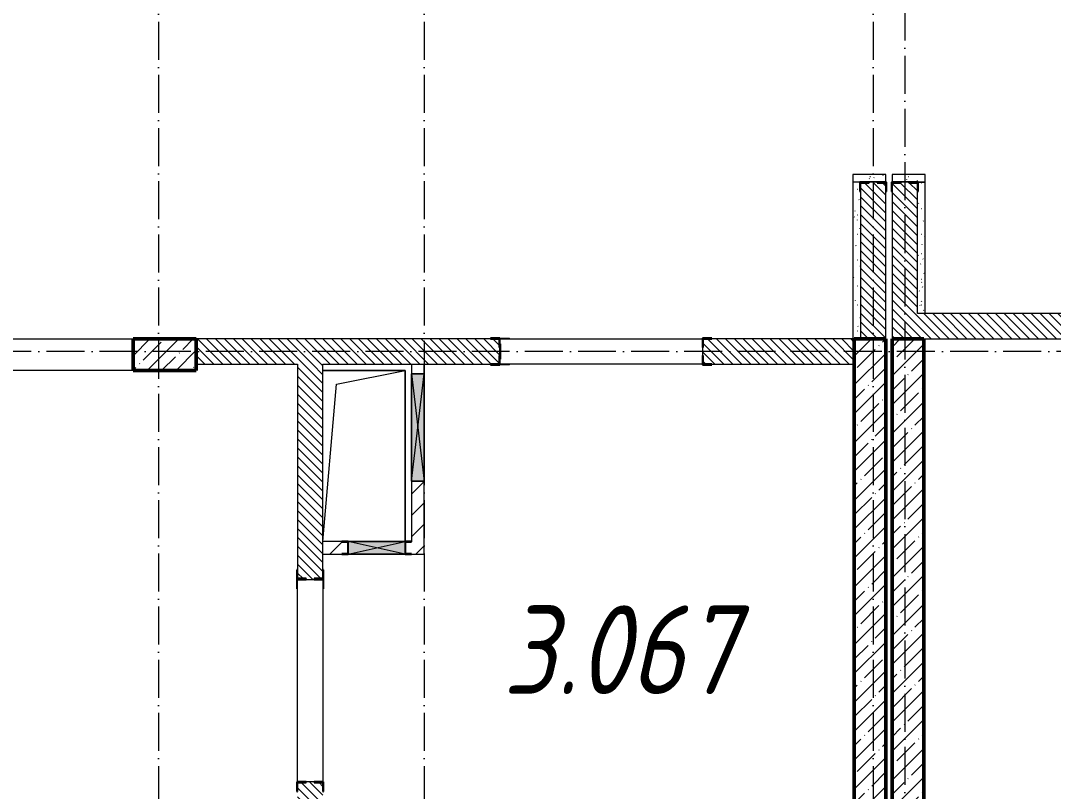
# Model space of a CAD drawing. Header units: millimetres. Extents: x -12989 to 629078, y -109036 to 555275.
# Drawn here: x 591372 to 599534, y -30910 to -24820 of the extents above; entities that cross this region are included whole.
import ezdxf

# ---------------------------------------------------------------- set-up
doc = ezdxf.new("R2010")
doc.units = ezdxf.units.MM
doc.linetypes.add('50_200_ШТРИХ_1Т_ш5_п1_п1_', pattern=[700, 500, -100, 0, -100])
for name, color, linetype, lineweight in [('A-DETL-GENF-OTLN', 7, 'Continuous', 9), ('A-FLOR-____-OTLN', 7, 'Continuous', 9), ('A-GENM-____-MCUT', 7, 'Continuous', 25), ('A-GENM-____-OTLN', 7, 'Continuous', 9), ('A-GENM-____-OTLN-1', 7, 'Continuous', 25), ('A-GLAZ-____-OTLN', 7, 'Continuous', 9), ('A-WALL-____-MCUT', 7, 'Continuous', 13), ('A-WALL-____-MCUT-2', 7, 'Continuous', 50), ('A-WALL-____-OTLN', 7, 'Continuous', 9), ('A-WALL-____-PATT-1', 7, 'Continuous', 9), ('A-WALL-FNSH-MCUT-1', 7, 'Continuous', 9), ('I-WALL-____-OTLN', 7, 'Continuous', 9), ('S-GRID-____-OTLN-1', 7, '50_200_ШТРИХ_1Т_ш5_п1_п1_', 9), ('Марки помещений', 7, 'Continuous', 9)]:
    doc.layers.add(name, color=color, linetype=linetype, lineweight=lineweight)
doc.layers.add('A-WALL-____-PATT-2', color=7, linetype='Continuous', lineweight=9, true_color=0x787878)
doc.styles.add('ISOCPEUR_I_2', font='isocpeui.ttf', dxfattribs={"width": 0.85, "height": 2.3})
pattern_1 = [(135, (523510.01, -90515.614), (-35.35534, -35.35534), [])]
pattern_2 = [(45, (523510.01, -90515.61), (-84.85281, 84.85281), [])]
pattern_3 = [(45, (523510, -90515.61), (-114.04925, 114.04925), []), (45, (523624.06, -90515.61), (-114.04925, 114.04925), [201.612, -40.322, 3.353, -36.97])]
pattern_4 = [(0, (523510.01, -90515.614), (203.2, 50.8), [3.353, -149.047, 3.353, -149.047, -812.8]), (0, (523510.01, -90515.614), (203.2, 50.8), [-304.8, 3.353, -301.447, 3.353, -149.047, -355.6]), (0, (523510.01, -90515.614), (203.2, 50.8), [-762, 3.353, -98.247, 3.353, -250.647]), (120, (523586.21, -90490.214), (-145.59409, 150.576362), [3.353, -149.047, 3.353, -149.047, -812.8]), (120, (523586.21, -90490.214), (-145.59409, 150.576362), [-304.8, 3.353, -301.447, 3.353, -149.047, -355.6]), (120, (523586.21, -90490.214), (-145.59409, 150.576362), [-762, 3.353, -98.247, 3.353, -250.647]), (240, (523611.61, -90388.614), (-57.60591, -201.376362), [3.353, -149.047, 3.353, -149.047, -812.8]), (240, (523611.61, -90388.614), (-57.60591, -201.376362), [-304.8, 3.353, -301.447, 3.353, -149.047, -355.6]), (240, (523611.61, -90388.614), (-57.60591, -201.376362), [-762, 3.353, -98.247, 3.353, -250.647])]

# ---------------------------------------------------------------- blocks, each defined once
blk = doc.blocks.new('Фахверк_СКБ_Уголок - 200_3550-28267367-АР1_План отверстий 3 этажа в осях 1-64_Ю-ЯЯ')
at = {"layer": 'A-GENM-____-MCUT'}
for p, q in [((200, 156), (125, 156)), ((125, 156), (125, 81)), ((131, 81), (131, 150)), ((131, 150), (200, 150)), ((200, 150), (200, 156)), ((125, 81), (131, 81)), ((131, 19), (125, 19)), ((125, 19), (125, -56)), ((131, -50), (131, 19)), ((125, -56), (200, -56)), ((200, -50), (131, -50)), ((200, -56), (200, -50))]:
    blk.add_line(p, q, dxfattribs=at)
blk = doc.blocks.new('154_Стойка_СКБ_Уголок - СМ-2180_200-28268025-АР1_План отверстий 3 этажа в осях 1-64_Ю-ЯЯ')
at = {"layer": 'A-GENM-____-MCUT'}
for p, q in [((125, 156), (125, 81)), ((200, 156), (125, 156)), ((131, 81), (131, 150)), ((131, 150), (200, 150)), ((200, 150), (200, 156)), ((125, 81), (131, 81)), ((131, 19), (125, 19)), ((125, 19), (125, -56)), ((131, -50), (131, 19)), ((125, -56), (200, -56)), ((200, -50), (131, -50)), ((200, -56), (200, -50))]:
    blk.add_line(p, q, dxfattribs=at)
blk = doc.blocks.new('Стойка_Влож_Полоса боковая - Полоса-28213942-АР1_План отверстий 3 этажа в осях 1-64_Ю-ЯЯ')
at = {"layer": 'A-GENM-____-OTLN'}
for p, q in [((-5, 60), (0, 60)), ((-5, -60), (-5, 60)), ((0, -60), (-5, -60))]:
    blk.add_line(p, q, dxfattribs=at)
blk = doc.blocks.new('Стойка_Влож_Уголок_Опорный - Уголок-28213941-АР1_План отверстий 3 этажа в осях 1-64_Ю-ЯЯ')
at = {"layer": 'A-GENM-____-OTLN'}
for p, q in [((-212, -6), (-212, 0)), ((0, 0), (0, -6)), ((-212, -75), (-212, -6)), ((-212, -6), (-206, -6)), ((-212, -75), (-206, -75)), ((-6, -6), (0, -6)), ((-6, -75), (0, -75)), ((0, -6), (0, -75))]:
    blk.add_line(p, q, dxfattribs=at)
blk = doc.blocks.new('Фахверк_СКБ_Уголок - 200_3960-28268576-АР1_План отверстий 3 этажа в осях 1-64_Ю-ЯЯ')
at = {"layer": 'A-GENM-____-MCUT'}
for p, q in [((200, 156), (125, 156)), ((125, 156), (125, 81)), ((131, 81), (131, 150)), ((131, 150), (200, 150)), ((200, 150), (200, 156)), ((125, 81), (131, 81)), ((131, 19), (125, 19)), ((125, 19), (125, -56)), ((131, -50), (131, 19)), ((125, -56), (200, -56)), ((200, -50), (131, -50)), ((200, -56), (200, -50))]:
    blk.add_line(p, q, dxfattribs=at)
blk = doc.blocks.new('154_Стойка_СКБ_Уголок - СМ-2540_200-37126399-АР1_План отверстий 3 этажа в осях 1-64_Ю-ЯЯ')
at = {"layer": 'A-GENM-____-MCUT'}
for p, q in [((125, 156), (125, 81)), ((200, 156), (125, 156)), ((131, 81), (131, 150)), ((131, 150), (200, 150)), ((200, 150), (200, 156)), ((125, 81), (131, 81)), ((131, 19), (125, 19)), ((125, 19), (125, -56)), ((131, -50), (131, 19)), ((125, -56), (200, -56)), ((200, -50), (131, -50)), ((200, -56), (200, -50))]:
    blk.add_line(p, q, dxfattribs=at)
blk = doc.blocks.new('Стойка_Влож_Полоса боковая - Полоса-V164-АР1_План отверстий 3 этажа в осях 1-64_Ю-ЯЯ')
at = {"layer": 'A-GENM-____-OTLN'}
for p, q in [((-5, 60), (0, 60)), ((-5, -60), (-5, 60)), ((0, 31), (0, -31)), ((0, -60), (-5, -60))]:
    blk.add_line(p, q, dxfattribs=at)
blk = doc.blocks.new('АР_Перемычка - АР_Перемычка-37111637-АР1_План отверстий 3 этажа в осях 1-64_Ю-ЯЯ')
at = {"layer": 'A-GENM-____-OTLN'}
blk.add_line((-400, -100), (-392, -100), dxfattribs=at)
blk = doc.blocks.new('AR_Отверстие прямоугольное _в плите_ - AR_Отверстие прямоугольное _в плите_-V206-АР1_План отверстий 3 этажа в осях 1-64_Ю-ЯЯ')
at = {"layer": 'A-GENM-____-OTLN'}
for p, q in [((325, 675), (-325, 675)), ((-216.7, 566.7), (325, 675)), ((325, -675), (325, 675)), ((-325, -675), (-216.7, 566.7))]:
    blk.add_line(p, q, dxfattribs=at)
blk = doc.blocks.new('AR_Отверстие прямоугольное _в стене_ - AR_Отверстие прямоугольное _в стене__ОВ-36931939-АР1_План отверстий 3 этажа в осях 1-64_Ю-ЯЯ')
at = {"layer": 'A-GLAZ-____-OTLN'}
blk.add_hatch(color=256, dxfattribs=at).paths.add_polyline_path([(225, 50), (-225, 50), (-225, -50), (225, -50), (225, 47)], flags=0)
at = {"layer": 'A-DETL-GENF-OTLN'}
for p, q in [((-225, 50), (225, 50)), ((225, 50), (-225, -50)), ((-225, 50), (225, -50)), ((225, 50), (-225, 50)), ((225, -50), (-225, -50)), ((-225, -50), (225, -50))]:
    blk.add_line(p, q, dxfattribs=at)
blk = doc.blocks.new('AR_Отверстие прямоугольное _в стене_ - AR_Отверстие прямоугольное _в стене__ОВ-36933867-АР1_План отверстий 3 этажа в осях 1-64_Ю-ЯЯ')
at = {"layer": 'A-GLAZ-____-OTLN'}
blk.add_hatch(color=256, dxfattribs=at).paths.add_polyline_path([(-425, -50), (425, -50), (425, 50), (-425, 50)], flags=0)
at = {"layer": 'A-DETL-GENF-OTLN'}
for p, q in [((-425, -50), (-425, 50)), ((-425, 50), (425, 50)), ((425, 50), (-425, -50)), ((-425, 50), (425, -50)), ((425, 50), (-425, 50)), ((-425, 50), (-425, -50)), ((425, 50), (425, -50)), ((425, -50), (425, 50)), ((425, -50), (-425, -50)), ((-425, -50), (425, -50))]:
    blk.add_line(p, q, dxfattribs=at)
blk = doc.blocks.new('154_Фахверк_СКБ_Швеллер - Тип_100_3960_зеркало-36793856-АР1_План отверстий 3 этажа в осях 1-64_Ю-ЯЯ')
at = {"layer": 'A-GENM-____-MCUT'}
for p, q in [((175, 50), (125, 50)), ((125, 50), (125, -50)), ((128, 47), (175, 47)), ((128, -47), (128, 47)), ((175, 47), (175, 50)), ((125, -50), (175, -50)), ((175, -47), (128, -47)), ((175, -50), (175, -47))]:
    blk.add_line(p, q, dxfattribs=at)
blk = doc.blocks.new('154_Фахверк_СКБ_Швеллер - Тип_100_3960-28318856-АР1_План отверстий 3 этажа в осях 1-64_Ю-ЯЯ')
at = {"layer": 'A-GENM-____-MCUT'}
for p, q in [((175, 50), (125, 50)), ((125, 50), (125, -50)), ((128, 47), (175, 47)), ((128, -47), (128, 47)), ((175, 47), (175, 50)), ((125, -50), (175, -50)), ((175, -47), (128, -47)), ((175, -50), (175, -47))]:
    blk.add_line(p, q, dxfattribs=at)
blk = doc.blocks.new('3эт')
at = {"layer": 'S-GRID-____-OTLN-1', "color": 251, "ltscale": 0.6, "true_color": 0x636466}
for p, q in [((352720.7, 4029.4), (352720.7, -33971.9)), ((354820.7, 4029.4), (354820.7, -46882.4)), ((358370.7, 4029.4), (358370.7, -46592.2)), ((358620.7, 3761.2), (358620.7, -46882.4)), ((387845.1, -23782.4), (279101.9, -23782.4))]:
    blk.add_line(p, q, dxfattribs=at)

msp = doc.modelspace()

# ---------------------------------------------------------------- hatches: boundary and pattern name
at = {"layer": 'A-WALL-____-PATT-1'}
h = msp.add_hatch(dxfattribs=at)
h.set_pattern_fill('FP_9', color=256, style=0, pattern_type=2)
h.set_pattern_definition(pattern_1)
h.paths.add_polyline_path([(598210.0077, -27334.5723), (598210.0077, -26100.5723), (598141.0077, -26100.5723), (598141.0077, -26094.5723), (598079.0077, -26094.5723), (598079.0077, -26100.5723), (598010.0077, -26100.5723), (598010.0077, -27334.5723)], flags=0)
h.paths.add_polyline_path([(598141.0077, -23874.5723), (598141.0077, -23868.5723), (598210.0077, -23868.5723), (598210.0077, -23334.5723), (598010.0077, -23334.5723), (598010.0077, -23868.5723), (598079.0077, -23868.5723), (598079.0077, -23874.5723)], flags=0)
h = msp.add_hatch(dxfattribs=at)
h.set_pattern_fill('FP_9', color=256, style=0, pattern_type=2)
h.set_pattern_definition(pattern_1)
h.paths.add_polyline_path([(598460.0077, -27134.5723), (598460.0077, -26100.5723), (598391.0077, -26100.5723), (598391.0077, -26094.5723), (598329.0077, -26094.5723), (598329.0077, -26100.5723), (598260.0077, -26100.5723), (598260.0077, -27134.5723)], flags=0)
h.paths.add_polyline_path([(598391.0077, -23874.5723), (598391.0077, -23868.5723), (598460.0077, -23868.5723), (598460.0077, -23334.5723), (598260.0077, -23334.5723), (598260.0077, -23868.5723), (598329.0077, -23868.5723), (598329.0077, -23874.5723)], flags=0)
h = msp.add_hatch(dxfattribs=at)
h.set_pattern_fill('FP_9', color=256, style=0, pattern_type=2)
h.set_pattern_definition(pattern_1)
h.paths.add_polyline_path([(601010.0077, -27334.5723), (601010.0077, -27134.5723), (600720.0077, -27134.5723), (600720.0077, -27334.5723)], flags=0)
h.paths.add_polyline_path([(600220.0077, -27334.5723), (600220.0077, -27134.5723), (598260.0077, -27134.5723), (598260.0077, -27334.5723)], flags=0)
h = msp.add_hatch(dxfattribs=at)
h.set_pattern_fill('FP_12', color=256, style=0, pattern_type=2)
h.set_pattern_definition(pattern_3)
h.paths.add_polyline_path([(592760.0077, -27584.5723), (592760.0077, -27334.5723), (592260.0077, -27334.5723), (592260.0077, -27584.5723)], flags=0)
h.paths.add_polyline_path([(590660.0077, -27584.5723), (590659.6247, -27334.5723), (590460.0077, -27334.5723), (590460.0077, -27584.5723), (590659.6247, -27584.5723)], flags=0)
h = msp.add_hatch(dxfattribs=at)
h.set_pattern_fill('FP_9', color=256, style=0, pattern_type=2)
h.set_pattern_definition(pattern_1)
h.paths.add_polyline_path([(597729.4818, -27534.5723), (597960.0077, -27534.5723), (597960.0077, -27334.5723), (596766.0077, -27334.5723), (596766.0077, -27403.5723), (596760.0077, -27403.5723), (596760.0077, -27465.5723), (596766.0077, -27465.5723), (596766.0077, -27534.5723), (596835.0077, -27534.5723)], flags=0)
h.paths.add_polyline_path([(595085.0077, -27534.5723), (595154.0077, -27534.5723), (595154.0077, -27465.5723), (595160.0077, -27465.5723), (595160.0077, -27403.5723), (595154.0077, -27403.5723), (595154.0077, -27334.5723), (592760.0077, -27334.5723), (592760.0077, -27534.5723), (594194.5532, -27534.5723)], flags=0)
h = msp.add_hatch(dxfattribs=at)
h.set_pattern_fill('FP_12', color=256, style=0, pattern_type=2)
h.set_pattern_definition(pattern_3)
h.paths.add_polyline_path([(597960.0077, -35334.5723), (598210.0077, -35334.5723), (598210.0077, -27334.5723), (597960.0077, -27334.5723), (597960.0077, -34906.6466)], flags=0)
h = msp.add_hatch(dxfattribs=at)
h.set_pattern_fill('FP_12', color=256, style=0, pattern_type=2)
h.set_pattern_definition(pattern_3)
h.paths.add_polyline_path([(598260.0077, -35384.5723), (598510.0077, -35384.5723), (598510.0077, -27334.5723), (598260.0077, -27334.5723), (598260.0077, -34906.6466)], flags=0)
h = msp.add_hatch(dxfattribs=at)
h.set_pattern_fill('FP_9', color=256, style=0, pattern_type=2)
h.set_pattern_definition(pattern_1)
h.paths.add_polyline_path([(593629.0077, -31434.5723), (593760.0077, -31434.5723), (593760.0077, -30840.5723), (593691.0077, -30840.5723), (593691.0077, -30834.5723), (593629.0077, -30834.5723), (593629.0077, -30840.5723), (593560.0077, -30840.5723), (593560.0077, -31434.5723)], flags=0)
h.paths.add_polyline_path([(593629.0077, -29234.5723), (593691.0077, -29234.5723), (593691.0077, -29228.5723), (593760.0077, -29228.5723), (593760.0077, -27534.5723), (593560.0077, -27534.5723), (593560.0077, -29228.5723), (593629.0077, -29228.5723)], flags=0)
h = msp.add_hatch(dxfattribs=at)
h.set_pattern_fill('FP_7', color=256, style=0, pattern_type=2)
h.set_pattern_definition(pattern_2)
h.paths.add_polyline_path([(594460.0077, -29034.5723), (594560.0077, -29034.5723), (594560.0077, -28459.5723), (594460.0077, -28459.5723), (594460.0077, -29031.5723)], flags=0)
h.paths.add_polyline_path([(594560.0077, -27609.5723), (594560.0077, -27534.5723), (594460.0077, -27534.5723), (594460.0077, -27609.5723), (594554.6505, -27609.5723)], flags=0)
h = msp.add_hatch(dxfattribs=at)
h.set_pattern_fill('FP_7', color=256, style=0, pattern_type=2)
h.set_pattern_definition(pattern_2)
h.paths.add_polyline_path([(593760.0077, -29034.5723), (593910.0077, -29034.5723), (593910.0077, -29031.5723), (593957.0077, -29031.5723), (593957.0077, -28937.5723), (593910.0077, -28937.5723), (593910.0077, -28934.5723), (593760.0077, -28934.5723), (593760.0077, -29031.5723)], flags=0)
h.paths.add_polyline_path([(594460.0077, -29031.5723), (594460.0077, -28937.5723), (594413.0077, -28937.5723), (594413.0077, -29031.5723)], flags=0)
at = {"layer": 'A-WALL-____-PATT-2'}
h = msp.add_hatch(dxfattribs=at)
h.set_pattern_fill('FP_156', color=256, style=0, pattern_type=2)
h.set_pattern_definition(pattern_4)
h.paths.add_polyline_path([(598010.0077, -27334.5723), (598010.0077, -26169.5723), (598004.0077, -26169.5723), (598004.0077, -26094.5723), (597950.0077, -26094.5723), (597950.0077, -27334.5723)], flags=0)
h.paths.add_polyline_path([(598004.0077, -23874.5723), (598004.0077, -23799.5723), (598010.0077, -23799.5723), (598010.0077, -23334.5723), (597950.0077, -23334.5723), (597950.0077, -23874.5723)], flags=0)
h = msp.add_hatch(dxfattribs=at)
h.set_pattern_fill('FP_156', color=256, style=0, pattern_type=2)
h.set_pattern_definition(pattern_4)
h.paths.add_polyline_path([(598520.0077, -27134.5723), (598520.0077, -26094.5723), (598466.0077, -26094.5723), (598466.0077, -26169.5723), (598460.0077, -26169.5723), (598460.0077, -27134.5723)], flags=0)
h.paths.add_polyline_path([(598520.0077, -23874.5723), (598520.0077, -23334.5723), (598460.0077, -23334.5723), (598460.0077, -23799.5723), (598466.0077, -23799.5723), (598466.0077, -23874.5723)], flags=0)
h = msp.add_hatch(dxfattribs=at)
h.set_pattern_fill('FP_156', color=256, style=0, pattern_type=2)
h.set_pattern_definition(pattern_4)
h.paths.add_polyline_path([(598170.0077, -26094.5723), (598210.0077, -26094.5723), (598210.0077, -26034.5723), (597950.0077, -26034.5723), (597950.0077, -26094.5723), (598050.0077, -26094.5723), (598050.0077, -26089.5723), (598170.0077, -26089.5723)], flags=0)
h = msp.add_hatch(dxfattribs=at)
h.set_pattern_fill('FP_156', color=256, style=0, pattern_type=2)
h.set_pattern_definition(pattern_4)
h.paths.add_polyline_path([(598260.0077, -26094.5723), (598300.0077, -26094.5723), (598300.0077, -26089.5723), (598420.0077, -26089.5723), (598420.0077, -26094.5723), (598520.0077, -26094.5723), (598520.0077, -26034.5723), (598260.0077, -26034.5723)], flags=0)

# ---------------------------------------------------------------- linework, layer by layer
at = {"layer": 'A-FLOR-____-OTLN'}
for p, q in [((593760.0077, -27584.5723), (594410.0077, -27584.5723)), ((594410.0077, -27584.5723), (594410.0077, -28934.5723))]:
    msp.add_line(p, q, dxfattribs=at)
at = {"layer": 'A-WALL-____-MCUT'}
for p, q in [((598010.0077, -26169.5723), (598010.0077, -27334.5723)), ((598210.0077, -27334.5723), (598210.0077, -26169.5723)), ((598260.0077, -26169.5723), (598260.0077, -27334.5723)), ((598460.0077, -27134.5723), (598460.0077, -26169.5723)), ((600220.0077, -27134.5723), (598460.0077, -27134.5723)), ((595085.0077, -27334.5723), (592760.0077, -27334.5723)), ((597960.0077, -27334.5723), (596835.0077, -27334.5723)), ((598260.0077, -27334.5723), (600220.0077, -27334.5723)), ((595160.0077, -27465.5723), (595160.0077, -27403.5723)), ((596760.0077, -27403.5723), (596760.0077, -27465.5723)), ((592760.0077, -27534.5723), (593560.0077, -27534.5723)), ((593560.0077, -27534.5723), (593560.0077, -29159.5723)), ((593760.0077, -27534.5723), (595085.0077, -27534.5723)), ((593760.0077, -29159.5723), (593760.0077, -27534.5723)), ((596835.0077, -27534.5723), (597960.0077, -27534.5723)), ((593629.0077, -29234.5723), (593691.0077, -29234.5723)), ((593691.0077, -30834.5723), (593629.0077, -30834.5723))]:
    msp.add_line(p, q, dxfattribs=at)
at = {"layer": 'A-WALL-____-MCUT-2'}
for p, q in [((592760.0077, -27334.5723), (592260.0077, -27334.5723)), ((592260.0077, -27334.5723), (592260.0077, -27584.5723)), ((592760.0077, -27584.5723), (592760.0077, -27334.5723)), ((597960.0077, -27334.5723), (597960.0077, -35334.5723)), ((598210.0077, -27334.5723), (597960.0077, -27334.5723)), ((598210.0077, -35334.5723), (598210.0077, -27334.5723)), ((598260.0077, -27334.5723), (598260.0077, -35384.5723)), ((598510.0077, -27334.5723), (598260.0077, -27334.5723)), ((598510.0077, -35384.5723), (598510.0077, -27334.5723)), ((592260.0077, -27584.5723), (592760.0077, -27584.5723))]:
    msp.add_line(p, q, dxfattribs=at)
at = {"layer": 'A-WALL-____-OTLN'}
for p, q in [((590660.0077, -27334.5723), (592260.0077, -27334.5723)), ((592260.0077, -27584.5723), (590660.0077, -27584.5723))]:
    msp.add_line(p, q, dxfattribs=at)
at = {"layer": 'A-WALL-FNSH-MCUT-1'}
for p, q in [((597950.0077, -26034.5723), (597950.0077, -27334.5723)), ((598210.0077, -26034.5723), (597950.0077, -26034.5723)), ((598210.0077, -26094.5723), (598210.0077, -26034.5723)), ((598520.0077, -26034.5723), (598260.0077, -26034.5723)), ((598260.0077, -26034.5723), (598260.0077, -26094.5723)), ((598520.0077, -27134.5723), (598520.0077, -26034.5723)), ((598004.0077, -26094.5723), (597950.0077, -26094.5723)), ((598520.0077, -26094.5723), (598466.0077, -26094.5723)), ((598466.0077, -26094.5723), (598520.0077, -26094.5723)), ((597950.0077, -27334.5723), (597960.0077, -27334.5723)), ((594460.0077, -27534.5723), (594460.0077, -27609.5723)), ((594560.0077, -27609.5723), (594560.0077, -27534.5723)), ((594460.0077, -28459.5723), (594460.0077, -28934.5723)), ((594560.0077, -29034.5723), (594560.0077, -28459.5723)), ((593910.0077, -28934.5723), (593760.0077, -28934.5723)), ((593760.0077, -29034.5723), (593910.0077, -29034.5723)), ((594460.0077, -29034.5723), (594560.0077, -29034.5723))]:
    msp.add_line(p, q, dxfattribs=at)
at = {"layer": 'I-WALL-____-OTLN'}
for p, q in [((595160.0077, -27334.5723), (596760.0077, -27334.5723)), ((596760.0077, -27534.5723), (595160.0077, -27534.5723)), ((593560.0077, -30834.5723), (593560.0077, -29234.5723)), ((593760.0077, -29234.5723), (593760.0077, -30834.5723))]:
    msp.add_line(p, q, dxfattribs=at)

# ---------------------------------------------------------------- block references
msp.add_blockref('3эт', (239739.3002, -3652.1582))
at = {"layer": 'A-GENM-____-OTLN'}
for name, p, rotation in [('Стойка_Влож_Полоса боковая - Полоса-V164-АР1_План отверстий 3 этажа в осях 1-64_Ю-ЯЯ', (598110.0077, -26094.5723), 269.9999999999998), ('Стойка_Влож_Полоса боковая - Полоса-V164-АР1_План отверстий 3 этажа в осях 1-64_Ю-ЯЯ', (598360.0077, -26094.5723), 270), ('АР_Перемычка - АР_Перемычка-37111637-АР1_План отверстий 3 этажа в осях 1-64_Ю-ЯЯ', (598110.0077, -26094.5723), 89.99999999999986), ('Стойка_Влож_Уголок_Опорный - Уголок-28213941-АР1_План отверстий 3 этажа в осях 1-64_Ю-ЯЯ', (595160.0077, -27328.5723), 89.99999999999955), ('Стойка_Влож_Полоса боковая - Полоса-28213942-АР1_План отверстий 3 этажа в осях 1-64_Ю-ЯЯ', (595160.0077, -27434.5723), 180)]:
    msp.add_blockref(name, p, dxfattribs=dict(at, rotation=rotation))
for name, p in [('AR_Отверстие прямоугольное _в плите_ - AR_Отверстие прямоугольное _в плите_-V206-АР1_План отверстий 3 этажа в осях 1-64_Ю-ЯЯ', (594085.0077, -28259.5723)), ('Стойка_Влож_Уголок_Опорный - Уголок-28213941-АР1_План отверстий 3 этажа в осях 1-64_Ю-ЯЯ', (593766.0077, -29234.5723))]:
    msp.add_blockref(name, p, dxfattribs=at)
at = {"layer": 'A-GENM-____-OTLN-1'}
for name, p, rotation in [('154_Стойка_СКБ_Уголок - СМ-2540_200-37126399-АР1_План отверстий 3 этажа в осях 1-64_Ю-ЯЯ', (598060.0077, -25969.5723), 269.9999999999998), ('154_Стойка_СКБ_Уголок - СМ-2540_200-37126399-АР1_План отверстий 3 этажа в осях 1-64_Ю-ЯЯ', (598310.0077, -25969.5723), 270), ('154_Стойка_СКБ_Уголок - СМ-2180_200-28268025-АР1_План отверстий 3 этажа в осях 1-64_Ю-ЯЯ', (595285.0077, -27384.5723), 180), ('154_Фахверк_СКБ_Швеллер - Тип_100_3960-28318856-АР1_План отверстий 3 этажа в осях 1-64_Ю-ЯЯ', (594085.0077, -28984.5723), 180), ('154_Стойка_СКБ_Уголок - СМ-2180_200-28268025-АР1_План отверстий 3 этажа в осях 1-64_Ю-ЯЯ', (593710.0077, -29359.5723), 89.9999999999999), ('Фахверк_СКБ_Уголок - 200_3960-28268576-АР1_План отверстий 3 этажа в осях 1-64_Ю-ЯЯ', (593610.0077, -30709.5723), 269.9999999999999)]:
    msp.add_blockref(name, p, dxfattribs=dict(at, rotation=rotation))
for name, p in [('Фахверк_СКБ_Уголок - 200_3550-28267367-АР1_План отверстий 3 этажа в осях 1-64_Ю-ЯЯ', (596635.0077, -27484.5723)), ('154_Фахверк_СКБ_Швеллер - Тип_100_3960_зеркало-36793856-АР1_План отверстий 3 этажа в осях 1-64_Ю-ЯЯ', (594285.0077, -28984.5723))]:
    msp.add_blockref(name, p, dxfattribs=at)
at = {"layer": 'A-GLAZ-____-OTLN'}
for name, p, rotation in [('AR_Отверстие прямоугольное _в стене_ - AR_Отверстие прямоугольное _в стене__ОВ-36933867-АР1_План отверстий 3 этажа в осях 1-64_Ю-ЯЯ', (594510.0077, -28034.5723), 90), ('AR_Отверстие прямоугольное _в стене_ - AR_Отверстие прямоугольное _в стене__ОВ-36931939-АР1_План отверстий 3 этажа в осях 1-64_Ю-ЯЯ', (594185.0077, -28984.5723), 180)]:
    msp.add_blockref(name, p, dxfattribs=dict(at, rotation=rotation))

# ---------------------------------------------------------------- texts
at = {"layer": 'Марки помещений', "insert": (595182.69, -29440.5004), "char_height": 700, "width": 785.65375, "attachment_point": 1, "style": 'ISOCPEUR_I_2'}
msp.add_mtext('3.067', dxfattribs=at)

doc.saveas('drawing.dxf')
